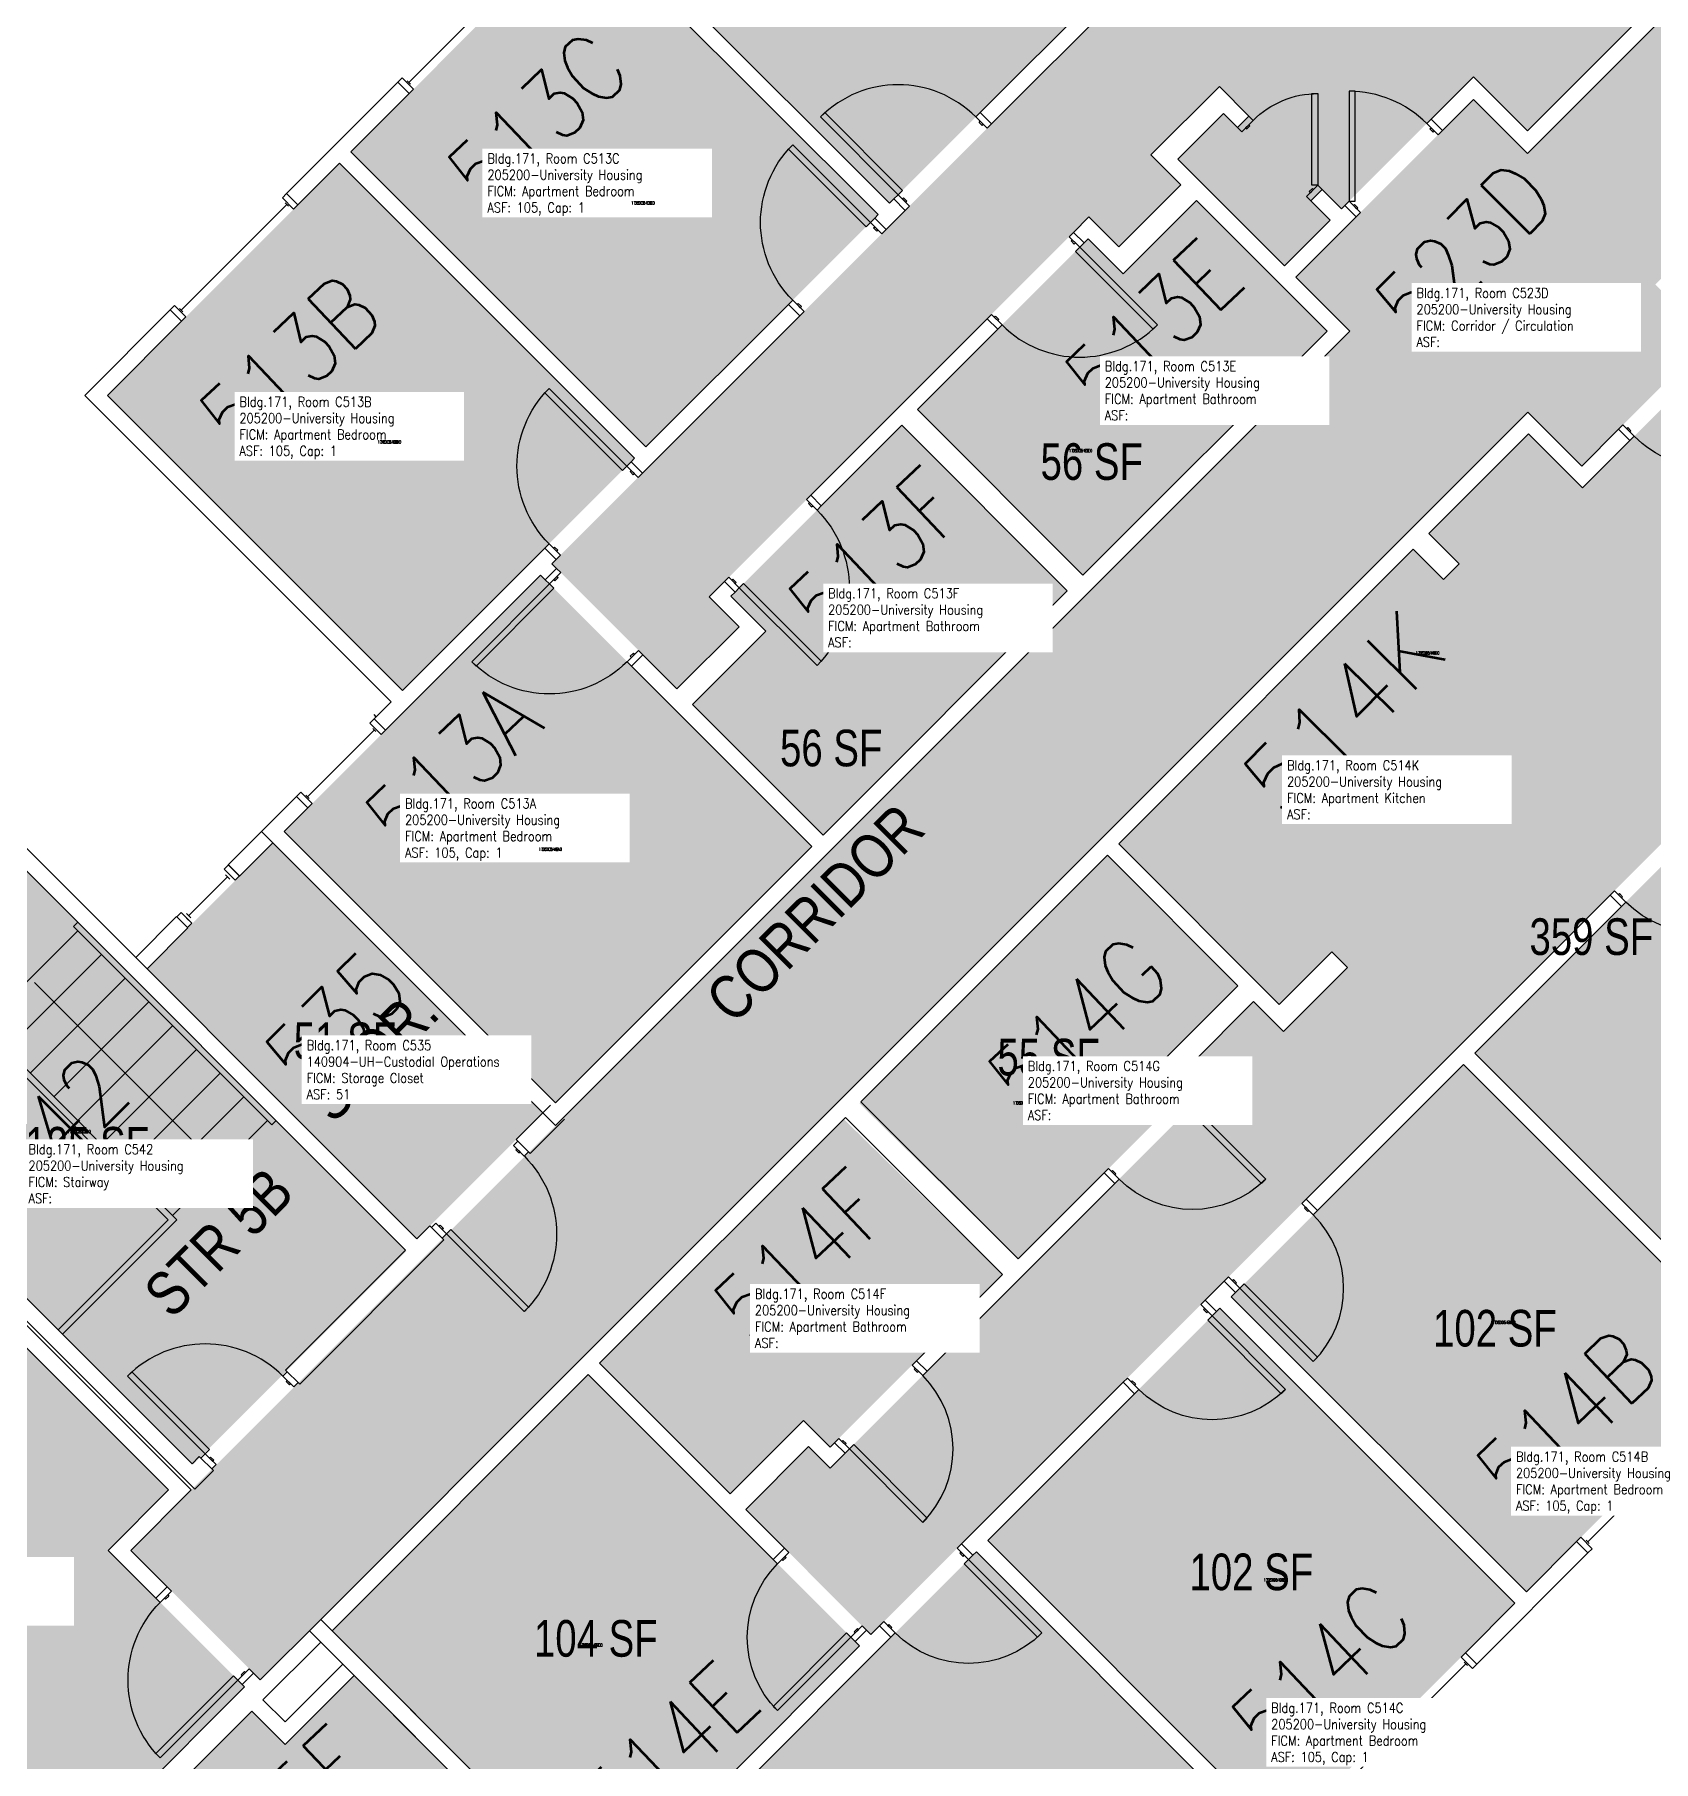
# Model space of a CAD drawing. Header units: inches. Extents: x 56 to 3925, y -1092 to 1470.
# Drawn here: x 1336 to 1866, y -789 to -224 of the extents above; entities that cross this region are included whole.
import ezdxf
from ezdxf.enums import TextEntityAlignment as Align

# ---------------------------------------------------------------- set-up
doc = ezdxf.new("R2010")
doc.units = ezdxf.units.IN
doc.header["$LTSCALE"] = 48
doc.header["$MEASUREMENT"] = 0
for name, color, linetype in [('A-DOR', 2, 'Continuous'), ('A-FLOR', 3, 'Continuous'), ('A-GLAZ', 1, 'Continuous'), ('A-IDEN-RNUM', 7, 'Continuous'), ('A-IDEN-SNUM', 4, 'Continuous'), ('A-IDEN-VNUM', 4, 'Continuous'), ('A-MISC', 1, 'Continuous'), ('A-WALL', 5, 'Continuous'), ('AREA-TEXT', 3, 'Continuous'), ('Rooms-Category-Color', 7, 'Continuous'), ('Rooms-College-Color', 7, 'Continuous'), ('Rooms-Department-Color', 7, 'Continuous'), ('Rooms-Division-Color', 7, 'Continuous'), ('Rooms-Information', 7, 'Continuous')]:
    doc.layers.add(name, color=color, linetype=linetype)
doc.styles.add('AREA', font='arial.ttf', dxfattribs={"width": 0.75, "height": 12})
doc.styles.add('ROOMSNUMBER', font='txt.shx', dxfattribs={"height": 0.03})
doc.styles.add('ROOMVNUMBER', font='simplex.shx', dxfattribs={"width": 0.85})
doc.styles.get("Standard").update_dxf_attribs({"font": 'ARIALN.TTF'})

msp = doc.modelspace()

# ---------------------------------------------------------------- hatches: boundary and pattern name
h = msp.add_hatch()
h.set_pattern_fill('ANSI31', color=256, angle=45, style=0)
h.set_pattern_definition([(90, (1004.20025, -162.50944), (-0.125, -3e-14), [])])
h.paths.add_polyline_path([(1651.5, -341.04), (1693.03, -299.51), (1699.54, -306.02), (1658.01, -347.55)], flags=9)
at = {"layer": 'Rooms-Category-Color', "true_color": 0xadadad}
for points in [[(1409.69, -762.66), (1367.26, -720.23), (1766.71, -320.78), (1749.04, -303.1), (1807.25, -244.89), (1824.93, -262.57), (1955.06, -132.44), (1937.38, -114.76), (1995.59, -56.55), (2013.27, -74.22), (2229.76, 142.26), (2233.73, 138.29), (2257.6, 162.16), (2253.63, 166.14), (2269.81, 182.32), (2271.13, 180.99), (2279.44, 189.3), (2331.77, 136.98), (2333.18, 135.56), (2324.87, 127.25), (2322.22, 129.91), (2282.61, 90.3), (2272.63, 100.28), (2012.39, -159.96), (2030.07, -177.64), (1971.85, -235.85), (1954.18, -218.17), (1866.86, -305.49), (1884.53, -323.17), (1842.73, -364.98), (1825.05, -347.3)], [(1387.62, -692.15), (1457.63, -622.15), (1318.33, -482.85), (1248.32, -552.85)]]:
    msp.add_hatch(color=253, dxfattribs=at).paths.add_polyline_path(points)
at = {"layer": 'Rooms-Category-Color', "true_color": 0x728ef3}
for points in [[(1792.42, -103.64), (1732.92, -163.13), (1807.25, -237.47), (1764.03, -280.69), (1757.7, -274.36), (1753.99, -278.07), (1760.32, -284.4), (1745.33, -299.39), (1710.41, -264.48), (1725.4, -249.49), (1729.95, -254.03), (1733.66, -250.32), (1723.99, -240.65), (1701.58, -263.07), (1711.39, -272.88), (1691.06, -293.21), (1681.25, -283.4), (1556.77, -407.87), (1566.58, -417.68), (1546.25, -438.01), (1505.24, -397), (1699.7, -202.54), (1614.14, -116.98), (1709.95, -21.17)], [(1519.2, -182.21), (1595.57, -105.84), (1692.27, -202.54), (1615.9, -278.91)], [(1824.93, -255.15), (1732.92, -163.13), (1782.52, -113.54), (1792.86, -123.88), (1802.76, -113.98), (1884.43, -195.65)], [(1439.39, -262.03), (1515.49, -185.92), (1612.19, -282.62), (1536.09, -358.72)], [(1435.68, -265.74), (1359.57, -341.84), (1456.27, -438.54), (1532.37, -362.43)], [(1679.29, -400.78), (1759.29, -320.78), (1716.51, -278), (1692.47, -302.04), (1680.98, -290.55), (1625.02, -346.51)], [(1609.8, -747.81), (1884.07, -473.54), (1969.63, -559.1), (2065.45, -463.29), (1948.69, -346.53), (1928.29, -366.92), (1916.53, -355.17), (1919.98, -351.72), (1928.29, -360.03), (1945.24, -343.08), (1890.97, -288.81), (1874.02, -305.76), (1893.11, -324.85), (1889.66, -328.3), (1888.25, -326.88), (1843, -372.14), (1825.32, -354.46), (1792.65, -387.13), (1802.55, -397.03), (1797.42, -402.15), (1840.11, -444.84), (1760.82, -524.12), (1765.95, -529.25), (1745, -550.2), (1735.2, -540.39), (1714.6, -560.99), (1721.67, -568.06), (1596.46, -693.27), (1589.39, -686.2), (1568.79, -706.8)], [(1563.93, -407.6), (1619.89, -351.64), (1674.16, -405.91), (1594.16, -485.91), (1551.38, -443.13), (1575.42, -419.09)], [(1787.52, -392.25), (1691, -488.77), (1743.59, -541.36), (1840.11, -444.84)], [(1506.48, -573.59), (1417.56, -484.68), (1501.53, -400.71), (1590.44, -489.63)], [(1904.4, -654.03), (1980.77, -577.66), (1884.07, -480.96), (1807.7, -557.33)], [(1461.04, -618.14), (1502.32, -576.86), (1413.84, -488.39), (1372.57, -529.67)], [(1606.01, -573.76), (1687.29, -492.48), (1730.07, -535.26), (1706.02, -559.31), (1714.78, -568.06), (1658.07, -624.76)], [(1824.59, -733.84), (1900.69, -657.74), (1803.99, -561.04), (1727.89, -637.15)], [(1596.46, -686.38), (1652.95, -629.89), (1600.89, -578.89), (1520.88, -658.89), (1563.66, -701.67), (1587.7, -677.63)], [(1379.64, -700.43), (1322.1, -642.89), (1240.7, -724.3), (1298.24, -781.84)], [(1820.87, -737.55), (1744.77, -813.66), (1648.07, -716.96), (1724.18, -640.86)], [(1433.2, -746.57), (1522.12, -835.49), (1606.09, -751.52), (1517.17, -662.6)], [(1096.53, -885.08), (1182.26, -970.8), (1298.84, -854.22), (1365.94, -921.32), (1396.7, -890.56), (1337.84, -831.7), (1404.57, -764.96), (1359.84, -720.23), (1298.24, -781.84), (1257.14, -740.74), (1252.01, -745.87), (1176.79, -670.65), (1146.03, -701.41), (1213.12, -768.49)], [(1741.06, -817.37), (1664.96, -893.47), (1568.26, -796.77), (1644.36, -720.67)], [(1400.41, -886.84), (1367.62, -854.05), (1369.03, -852.64), (1348.09, -831.69), (1406.87, -772.91), (1417.8, -783.85), (1440.43, -761.22), (1483.23, -804.02)]]:
    msp.add_hatch(color=171, dxfattribs=at).paths.add_polyline_path(points)
at = {"layer": 'Rooms-College-Color', "true_color": 0xadadad}
for points in [[(1409.69, -762.66), (1367.26, -720.23), (1766.71, -320.78), (1749.04, -303.1), (1807.25, -244.89), (1824.93, -262.57), (1955.06, -132.44), (1937.38, -114.76), (1995.59, -56.55), (2013.27, -74.22), (2229.76, 142.26), (2233.73, 138.29), (2257.6, 162.16), (2253.63, 166.14), (2269.81, 182.32), (2271.13, 180.99), (2279.44, 189.3), (2331.77, 136.98), (2333.18, 135.56), (2324.87, 127.25), (2322.22, 129.91), (2282.61, 90.3), (2272.63, 100.28), (2012.39, -159.96), (2030.07, -177.64), (1971.85, -235.85), (1954.18, -218.17), (1866.86, -305.49), (1884.53, -323.17), (1842.73, -364.98), (1825.05, -347.3)], [(1792.42, -103.64), (1732.92, -163.13), (1807.25, -237.47), (1764.03, -280.69), (1757.7, -274.36), (1753.99, -278.07), (1760.32, -284.4), (1745.33, -299.39), (1710.41, -264.48), (1725.4, -249.49), (1729.95, -254.03), (1733.66, -250.32), (1723.99, -240.65), (1701.58, -263.07), (1711.39, -272.88), (1691.06, -293.21), (1681.25, -283.4), (1556.77, -407.87), (1566.58, -417.68), (1546.25, -438.01), (1505.24, -397), (1699.7, -202.54), (1614.14, -116.98), (1709.95, -21.17)], [(1519.2, -182.21), (1595.57, -105.84), (1692.27, -202.54), (1615.9, -278.91)], [(1824.93, -255.15), (1732.92, -163.13), (1782.52, -113.54), (1792.86, -123.88), (1802.76, -113.98), (1884.43, -195.65)], [(1439.39, -262.03), (1515.49, -185.92), (1612.19, -282.62), (1536.09, -358.72)], [(1435.68, -265.74), (1359.57, -341.84), (1456.27, -438.54), (1532.37, -362.43)], [(1679.29, -400.78), (1759.29, -320.78), (1716.51, -278), (1692.47, -302.04), (1680.98, -290.55), (1625.02, -346.51)], [(1609.8, -747.81), (1884.07, -473.54), (1969.63, -559.1), (2065.45, -463.29), (1948.69, -346.53), (1928.29, -366.92), (1916.53, -355.17), (1919.98, -351.72), (1928.29, -360.03), (1945.24, -343.08), (1890.97, -288.81), (1874.02, -305.76), (1893.11, -324.85), (1889.66, -328.3), (1888.25, -326.88), (1843, -372.14), (1825.32, -354.46), (1792.65, -387.13), (1802.55, -397.03), (1797.42, -402.15), (1840.11, -444.84), (1760.82, -524.12), (1765.95, -529.25), (1745, -550.2), (1735.2, -540.39), (1714.6, -560.99), (1721.67, -568.06), (1596.46, -693.27), (1589.39, -686.2), (1568.79, -706.8)], [(1563.93, -407.6), (1619.89, -351.64), (1674.16, -405.91), (1594.16, -485.91), (1551.38, -443.13), (1575.42, -419.09)], [(1787.52, -392.25), (1691, -488.77), (1743.59, -541.36), (1840.11, -444.84)], [(1506.48, -573.59), (1417.56, -484.68), (1501.53, -400.71), (1590.44, -489.63)], [(1387.62, -692.15), (1457.63, -622.15), (1318.33, -482.85), (1248.32, -552.85)], [(1904.4, -654.03), (1980.77, -577.66), (1884.07, -480.96), (1807.7, -557.33)], [(1461.04, -618.14), (1502.32, -576.86), (1413.84, -488.39), (1372.57, -529.67)], [(1606.01, -573.76), (1687.29, -492.48), (1730.07, -535.26), (1706.02, -559.31), (1714.78, -568.06), (1658.07, -624.76)], [(1824.59, -733.84), (1900.69, -657.74), (1803.99, -561.04), (1727.89, -637.15)], [(1596.46, -686.38), (1652.95, -629.89), (1600.89, -578.89), (1520.88, -658.89), (1563.66, -701.67), (1587.7, -677.63)], [(1379.64, -700.43), (1322.1, -642.89), (1240.7, -724.3), (1298.24, -781.84)], [(1820.87, -737.55), (1744.77, -813.66), (1648.07, -716.96), (1724.18, -640.86)], [(1433.2, -746.57), (1522.12, -835.49), (1606.09, -751.52), (1517.17, -662.6)], [(1096.53, -885.08), (1182.26, -970.8), (1298.84, -854.22), (1365.94, -921.32), (1396.7, -890.56), (1337.84, -831.7), (1404.57, -764.96), (1359.84, -720.23), (1298.24, -781.84), (1257.14, -740.74), (1252.01, -745.87), (1176.79, -670.65), (1146.03, -701.41), (1213.12, -768.49)], [(1741.06, -817.37), (1664.96, -893.47), (1568.26, -796.77), (1644.36, -720.67)], [(1400.41, -886.84), (1367.62, -854.05), (1369.03, -852.64), (1348.09, -831.69), (1406.87, -772.91), (1417.8, -783.85), (1440.43, -761.22), (1483.23, -804.02)]]:
    msp.add_hatch(color=253, dxfattribs=at).paths.add_polyline_path(points)
at = {"layer": 'Rooms-Department-Color', "true_color": 0xacacac}
for points in [[(1409.69, -762.66), (1367.26, -720.23), (1766.71, -320.78), (1749.04, -303.1), (1807.25, -244.89), (1824.93, -262.57), (1955.06, -132.44), (1937.38, -114.76), (1995.59, -56.55), (2013.27, -74.22), (2229.76, 142.26), (2233.73, 138.29), (2257.6, 162.16), (2253.63, 166.14), (2269.81, 182.32), (2271.13, 180.99), (2279.44, 189.3), (2331.77, 136.98), (2333.18, 135.56), (2324.87, 127.25), (2322.22, 129.91), (2282.61, 90.3), (2272.63, 100.28), (2012.39, -159.96), (2030.07, -177.64), (1971.85, -235.85), (1954.18, -218.17), (1866.86, -305.49), (1884.53, -323.17), (1842.73, -364.98), (1825.05, -347.3)], [(1387.62, -692.15), (1457.63, -622.15), (1318.33, -482.85), (1248.32, -552.85)]]:
    msp.add_hatch(color=253, dxfattribs=at).paths.add_polyline_path(points)
at = {"layer": 'Rooms-Department-Color', "true_color": 0x604aed}
for points in [[(1792.42, -103.64), (1732.92, -163.13), (1807.25, -237.47), (1764.03, -280.69), (1757.7, -274.36), (1753.99, -278.07), (1760.32, -284.4), (1745.33, -299.39), (1710.41, -264.48), (1725.4, -249.49), (1729.95, -254.03), (1733.66, -250.32), (1723.99, -240.65), (1701.58, -263.07), (1711.39, -272.88), (1691.06, -293.21), (1681.25, -283.4), (1556.77, -407.87), (1566.58, -417.68), (1546.25, -438.01), (1505.24, -397), (1699.7, -202.54), (1614.14, -116.98), (1709.95, -21.17)], [(1519.2, -182.21), (1595.57, -105.84), (1692.27, -202.54), (1615.9, -278.91)], [(1824.93, -255.15), (1732.92, -163.13), (1782.52, -113.54), (1792.86, -123.88), (1802.76, -113.98), (1884.43, -195.65)], [(1439.39, -262.03), (1515.49, -185.92), (1612.19, -282.62), (1536.09, -358.72)], [(1435.68, -265.74), (1359.57, -341.84), (1456.27, -438.54), (1532.37, -362.43)], [(1679.29, -400.78), (1759.29, -320.78), (1716.51, -278), (1692.47, -302.04), (1680.98, -290.55), (1625.02, -346.51)], [(1609.8, -747.81), (1884.07, -473.54), (1969.63, -559.1), (2065.45, -463.29), (1948.69, -346.53), (1928.29, -366.92), (1916.53, -355.17), (1919.98, -351.72), (1928.29, -360.03), (1945.24, -343.08), (1890.97, -288.81), (1874.02, -305.76), (1893.11, -324.85), (1889.66, -328.3), (1888.25, -326.88), (1843, -372.14), (1825.32, -354.46), (1792.65, -387.13), (1802.55, -397.03), (1797.42, -402.15), (1840.11, -444.84), (1760.82, -524.12), (1765.95, -529.25), (1745, -550.2), (1735.2, -540.39), (1714.6, -560.99), (1721.67, -568.06), (1596.46, -693.27), (1589.39, -686.2), (1568.79, -706.8)], [(1563.93, -407.6), (1619.89, -351.64), (1674.16, -405.91), (1594.16, -485.91), (1551.38, -443.13), (1575.42, -419.09)], [(1787.52, -392.25), (1691, -488.77), (1743.59, -541.36), (1840.11, -444.84)], [(1506.48, -573.59), (1417.56, -484.68), (1501.53, -400.71), (1590.44, -489.63)], [(1904.4, -654.03), (1980.77, -577.66), (1884.07, -480.96), (1807.7, -557.33)], [(1461.04, -618.14), (1502.32, -576.86), (1413.84, -488.39), (1372.57, -529.67)], [(1606.01, -573.76), (1687.29, -492.48), (1730.07, -535.26), (1706.02, -559.31), (1714.78, -568.06), (1658.07, -624.76)], [(1824.59, -733.84), (1900.69, -657.74), (1803.99, -561.04), (1727.89, -637.15)], [(1596.46, -686.38), (1652.95, -629.89), (1600.89, -578.89), (1520.88, -658.89), (1563.66, -701.67), (1587.7, -677.63)], [(1379.64, -700.43), (1322.1, -642.89), (1240.7, -724.3), (1298.24, -781.84)], [(1820.87, -737.55), (1744.77, -813.66), (1648.07, -716.96), (1724.18, -640.86)], [(1433.2, -746.57), (1522.12, -835.49), (1606.09, -751.52), (1517.17, -662.6)], [(1096.53, -885.08), (1182.26, -970.8), (1298.84, -854.22), (1365.94, -921.32), (1396.7, -890.56), (1337.84, -831.7), (1404.57, -764.96), (1359.84, -720.23), (1298.24, -781.84), (1257.14, -740.74), (1252.01, -745.87), (1176.79, -670.65), (1146.03, -701.41), (1213.12, -768.49)], [(1741.06, -817.37), (1664.96, -893.47), (1568.26, -796.77), (1644.36, -720.67)], [(1400.41, -886.84), (1367.62, -854.05), (1369.03, -852.64), (1348.09, -831.69), (1406.87, -772.91), (1417.8, -783.85), (1440.43, -761.22), (1483.23, -804.02)]]:
    msp.add_hatch(color=173, dxfattribs=at).paths.add_polyline_path(points)
at = {"layer": 'Rooms-Division-Color', "true_color": 0xadadad}
for points in [[(1409.69, -762.66), (1367.26, -720.23), (1766.71, -320.78), (1749.04, -303.1), (1807.25, -244.89), (1824.93, -262.57), (1955.06, -132.44), (1937.38, -114.76), (1995.59, -56.55), (2013.27, -74.22), (2229.76, 142.26), (2233.73, 138.29), (2257.6, 162.16), (2253.63, 166.14), (2269.81, 182.32), (2271.13, 180.99), (2279.44, 189.3), (2331.77, 136.98), (2333.18, 135.56), (2324.87, 127.25), (2322.22, 129.91), (2282.61, 90.3), (2272.63, 100.28), (2012.39, -159.96), (2030.07, -177.64), (1971.85, -235.85), (1954.18, -218.17), (1866.86, -305.49), (1884.53, -323.17), (1842.73, -364.98), (1825.05, -347.3)], [(1387.62, -692.15), (1457.63, -622.15), (1318.33, -482.85), (1248.32, -552.85)]]:
    msp.add_hatch(color=253, dxfattribs=at).paths.add_polyline_path(points)
at = {"layer": 'Rooms-Division-Color', "true_color": 0x604aed}
for points in [[(1792.42, -103.64), (1732.92, -163.13), (1807.25, -237.47), (1764.03, -280.69), (1757.7, -274.36), (1753.99, -278.07), (1760.32, -284.4), (1745.33, -299.39), (1710.41, -264.48), (1725.4, -249.49), (1729.95, -254.03), (1733.66, -250.32), (1723.99, -240.65), (1701.58, -263.07), (1711.39, -272.88), (1691.06, -293.21), (1681.25, -283.4), (1556.77, -407.87), (1566.58, -417.68), (1546.25, -438.01), (1505.24, -397), (1699.7, -202.54), (1614.14, -116.98), (1709.95, -21.17)], [(1519.2, -182.21), (1595.57, -105.84), (1692.27, -202.54), (1615.9, -278.91)], [(1824.93, -255.15), (1732.92, -163.13), (1782.52, -113.54), (1792.86, -123.88), (1802.76, -113.98), (1884.43, -195.65)], [(1439.39, -262.03), (1515.49, -185.92), (1612.19, -282.62), (1536.09, -358.72)], [(1435.68, -265.74), (1359.57, -341.84), (1456.27, -438.54), (1532.37, -362.43)], [(1679.29, -400.78), (1759.29, -320.78), (1716.51, -278), (1692.47, -302.04), (1680.98, -290.55), (1625.02, -346.51)], [(1609.8, -747.81), (1884.07, -473.54), (1969.63, -559.1), (2065.45, -463.29), (1948.69, -346.53), (1928.29, -366.92), (1916.53, -355.17), (1919.98, -351.72), (1928.29, -360.03), (1945.24, -343.08), (1890.97, -288.81), (1874.02, -305.76), (1893.11, -324.85), (1889.66, -328.3), (1888.25, -326.88), (1843, -372.14), (1825.32, -354.46), (1792.65, -387.13), (1802.55, -397.03), (1797.42, -402.15), (1840.11, -444.84), (1760.82, -524.12), (1765.95, -529.25), (1745, -550.2), (1735.2, -540.39), (1714.6, -560.99), (1721.67, -568.06), (1596.46, -693.27), (1589.39, -686.2), (1568.79, -706.8)], [(1563.93, -407.6), (1619.89, -351.64), (1674.16, -405.91), (1594.16, -485.91), (1551.38, -443.13), (1575.42, -419.09)], [(1787.52, -392.25), (1691, -488.77), (1743.59, -541.36), (1840.11, -444.84)], [(1506.48, -573.59), (1417.56, -484.68), (1501.53, -400.71), (1590.44, -489.63)], [(1904.4, -654.03), (1980.77, -577.66), (1884.07, -480.96), (1807.7, -557.33)], [(1461.04, -618.14), (1502.32, -576.86), (1413.84, -488.39), (1372.57, -529.67)], [(1606.01, -573.76), (1687.29, -492.48), (1730.07, -535.26), (1706.02, -559.31), (1714.78, -568.06), (1658.07, -624.76)], [(1824.59, -733.84), (1900.69, -657.74), (1803.99, -561.04), (1727.89, -637.15)], [(1596.46, -686.38), (1652.95, -629.89), (1600.89, -578.89), (1520.88, -658.89), (1563.66, -701.67), (1587.7, -677.63)], [(1379.64, -700.43), (1322.1, -642.89), (1240.7, -724.3), (1298.24, -781.84)], [(1820.87, -737.55), (1744.77, -813.66), (1648.07, -716.96), (1724.18, -640.86)], [(1433.2, -746.57), (1522.12, -835.49), (1606.09, -751.52), (1517.17, -662.6)], [(1096.53, -885.08), (1182.26, -970.8), (1298.84, -854.22), (1365.94, -921.32), (1396.7, -890.56), (1337.84, -831.7), (1404.57, -764.96), (1359.84, -720.23), (1298.24, -781.84), (1257.14, -740.74), (1252.01, -745.87), (1176.79, -670.65), (1146.03, -701.41), (1213.12, -768.49)], [(1741.06, -817.37), (1664.96, -893.47), (1568.26, -796.77), (1644.36, -720.67)], [(1400.41, -886.84), (1367.62, -854.05), (1369.03, -852.64), (1348.09, -831.69), (1406.87, -772.91), (1417.8, -783.85), (1440.43, -761.22), (1483.23, -804.02)]]:
    msp.add_hatch(color=173, dxfattribs=at).paths.add_polyline_path(points)

# ---------------------------------------------------------------- linework, layer by layer
at = {"layer": 'A-DOR'}
for points in [[(1756.28, -272.95), (1754.28, -272.95), (1754.28, -242.95), (1756.28, -242.95)], [(1766.49, -278.22), (1768.49, -278.22), (1768.49, -242.22), (1766.49, -242.22)], [(1618.73, -276.08), (1620.14, -274.66), (1594.69, -249.21), (1593.27, -250.62)], [(1647.9, -254.34), (1649.31, -252.92), (1645.6, -249.21), (1644.18, -250.62)], [(1646.66, -253.1), (1646.31, -253.45), (1645.25, -252.39), (1645.6, -252.04)], [(1731.36, -255.44), (1729.94, -254.03), (1733.66, -250.32), (1735.07, -251.73)], [(1732.6, -254.21), (1732.95, -254.56), (1734.01, -253.5), (1733.66, -253.15)], [(1795.66, -256.48), (1797.07, -255.06), (1793.36, -251.35), (1791.95, -252.77)], [(1794.42, -255.24), (1794.07, -255.59), (1793.01, -254.53), (1793.36, -254.18)], [(1609.63, -285.18), (1608.21, -286.6), (1582.76, -261.14), (1584.17, -259.73)], [(1622.44, -279.79), (1621.03, -281.21), (1617.31, -277.49), (1618.73, -276.08)], [(1621.2, -278.55), (1621.56, -278.2), (1620.5, -277.14), (1620.14, -277.49)], [(1752.57, -276.66), (1753.99, -278.07), (1757.7, -274.36), (1756.28, -272.95)], [(1753.81, -275.42), (1753.46, -275.07), (1754.52, -274.01), (1754.87, -274.36)], [(1770.2, -281.93), (1768.79, -283.35), (1765.08, -279.64), (1766.49, -278.22)], [(1768.97, -280.7), (1769.32, -280.34), (1768.26, -279.28), (1767.91, -279.64)], [(1613.34, -288.9), (1614.75, -287.48), (1611.04, -283.77), (1609.63, -285.18)], [(1612.1, -287.66), (1611.75, -288.01), (1610.69, -286.95), (1611.04, -286.6)], [(1674.78, -289.86), (1676.19, -288.44), (1679.64, -291.89), (1678.23, -293.3)], [(1675.75, -290.83), (1675.4, -291.18), (1676.46, -292.24), (1676.81, -291.89)], [(1678.23, -293.3), (1676.81, -294.72), (1702.27, -320.17), (1703.68, -318.76)], [(1587.88, -314.35), (1586.47, -315.77), (1582.76, -312.05), (1584.17, -310.64)], [(1586.64, -313.11), (1587, -312.76), (1585.94, -311.7), (1585.58, -312.05)], [(1649.32, -315.31), (1647.91, -316.73), (1651.36, -320.17), (1652.77, -318.76)], [(1650.3, -316.28), (1650.65, -315.93), (1651.71, -316.99), (1651.36, -317.34)], [(1529.81, -365), (1528.4, -366.41), (1502.94, -340.96), (1504.35, -339.54)], [(1856.23, -351.47), (1854.82, -352.89), (1858.53, -356.6), (1859.94, -355.18)], [(1857.47, -352.71), (1857.82, -352.35), (1858.88, -353.42), (1858.53, -353.77)], [(1533.52, -368.71), (1534.94, -367.3), (1531.22, -363.58), (1529.81, -365)], [(1532.29, -367.47), (1531.93, -367.83), (1530.87, -366.77), (1531.22, -366.41)], [(1588.69, -375.95), (1590.1, -374.53), (1593.55, -377.98), (1592.14, -379.39)], [(1589.66, -376.92), (1589.31, -377.27), (1590.37, -378.33), (1590.72, -377.98)], [(1508.07, -394.17), (1506.65, -395.58), (1502.94, -391.87), (1504.35, -390.45)], [(1506.83, -392.93), (1507.18, -392.57), (1506.12, -391.51), (1505.77, -391.87)], [(1508.15, -399.91), (1506.74, -398.5), (1503.03, -402.21), (1504.44, -403.62)], [(1506.92, -401.15), (1507.27, -401.5), (1506.21, -402.56), (1505.86, -402.21)], [(1563.23, -401.4), (1561.82, -402.82), (1565.27, -406.26), (1566.68, -404.85)], [(1504.44, -403.62), (1505.86, -405.04), (1480.4, -430.49), (1478.99, -429.08)], [(1564.21, -402.37), (1564.56, -402.02), (1565.62, -403.08), (1565.27, -403.44)], [(1566.68, -404.85), (1568.09, -403.44), (1593.55, -428.89), (1592.14, -430.31)], [(1533.61, -425.37), (1535.02, -426.78), (1531.31, -430.49), (1529.9, -429.08)], [(1532.37, -426.6), (1532.02, -426.25), (1530.96, -427.31), (1531.31, -427.66)], [(1853.49, -504.12), (1852.07, -505.54), (1855.79, -509.25), (1857.2, -507.83)], [(1854.73, -505.36), (1855.08, -505), (1856.14, -506.07), (1855.79, -506.42)], [(1711.74, -571.1), (1713.15, -569.68), (1716.6, -573.13), (1715.18, -574.54)], [(1712.71, -572.07), (1712.36, -572.42), (1713.42, -573.48), (1713.77, -573.13)], [(1715.18, -574.54), (1713.77, -575.96), (1737.81, -600), (1739.23, -598.59)], [(1492.69, -587.56), (1494.1, -586.15), (1497.64, -589.68), (1496.22, -591.09)], [(1493.75, -588.62), (1493.39, -588.97), (1494.45, -590.03), (1494.81, -589.68)], [(1687.7, -595.14), (1686.28, -596.55), (1689.73, -600), (1691.14, -598.59)], [(1688.67, -596.11), (1689.02, -595.76), (1690.08, -596.82), (1689.73, -597.17)], [(1751.05, -606.56), (1752.46, -605.15), (1756.17, -608.86), (1754.76, -610.28)], [(1752.28, -607.8), (1751.93, -608.15), (1752.99, -609.21), (1753.34, -608.86)], [(1467.23, -613.02), (1465.82, -614.43), (1469.35, -617.97), (1470.77, -616.55)], [(1468.29, -614.08), (1468.65, -613.72), (1469.71, -614.78), (1469.35, -615.14)], [(1470.77, -616.55), (1472.18, -615.14), (1497.64, -640.59), (1496.22, -642.01)], [(1727, -630.6), (1725.59, -632.02), (1729.3, -635.73), (1730.72, -634.32)], [(1728.24, -631.84), (1728.6, -631.49), (1729.66, -632.55), (1729.3, -632.9)], [(1730.72, -634.32), (1732.13, -632.9), (1756.17, -656.94), (1754.76, -658.36)], [(1717.9, -639.71), (1719.32, -638.29), (1723.03, -642.01), (1721.61, -643.42)], [(1719.14, -640.95), (1718.78, -641.3), (1719.85, -642.36), (1720.2, -642.01)], [(1721.61, -643.42), (1720.2, -644.84), (1744.24, -668.88), (1745.65, -667.46)], [(1391.66, -688.59), (1393.07, -687.17), (1367.62, -661.72), (1366.2, -663.13)], [(1420.65, -666.67), (1422.06, -665.25), (1418.53, -661.72), (1417.12, -663.13)], [(1623.33, -659.51), (1624.74, -658.09), (1628.19, -661.54), (1626.77, -662.95)], [(1624.3, -660.48), (1623.94, -660.83), (1625, -661.89), (1625.36, -661.54)], [(1419.59, -665.61), (1419.24, -665.96), (1418.18, -664.9), (1418.53, -664.55)], [(1693.86, -663.75), (1692.45, -665.16), (1696.16, -668.88), (1697.57, -667.46)], [(1695.1, -664.99), (1695.45, -664.63), (1696.51, -665.69), (1696.16, -666.05)], [(1599.28, -683.55), (1597.87, -684.96), (1601.32, -688.41), (1602.73, -687)], [(1600.26, -684.52), (1600.61, -684.17), (1601.67, -685.23), (1601.32, -685.58)], [(1395.19, -692.12), (1393.78, -693.54), (1390.25, -690), (1391.66, -688.59)], [(1394.13, -691.06), (1394.49, -690.71), (1393.43, -689.65), (1393.07, -690)], [(1602.73, -687), (1604.15, -685.58), (1628.19, -709.62), (1626.77, -711.04)], [(1638.09, -719.52), (1639.5, -718.11), (1643.21, -721.82), (1641.8, -723.24)], [(1582.93, -720.94), (1581.52, -719.52), (1577.81, -723.24), (1579.22, -724.65)], [(1581.69, -722.18), (1582.05, -722.53), (1580.99, -723.59), (1580.63, -723.24)], [(1639.32, -720.76), (1638.97, -721.11), (1640.03, -722.18), (1640.38, -721.82)], [(1641.8, -723.24), (1640.38, -724.65), (1664.43, -748.69), (1665.84, -747.28)], [(1380.61, -733.58), (1379.2, -732.16), (1375.48, -735.88), (1376.9, -737.29)], [(1379.37, -734.81), (1379.73, -735.17), (1378.67, -736.23), (1378.31, -735.88)], [(1606.97, -744.98), (1608.39, -746.39), (1604.68, -750.11), (1603.26, -748.69)], [(1605.74, -746.22), (1605.38, -745.86), (1604.32, -746.92), (1604.68, -747.28)], [(1614.04, -743.56), (1612.63, -744.98), (1616.34, -748.69), (1617.76, -747.28)], [(1615.28, -744.8), (1615.64, -744.45), (1616.7, -745.51), (1616.34, -745.86)], [(1603.26, -748.69), (1601.85, -747.28), (1577.81, -771.32), (1579.22, -772.73)], [(1402.35, -762.75), (1400.94, -761.33), (1375.48, -786.79), (1376.9, -788.2)], [(1406.07, -759.03), (1407.48, -760.45), (1403.77, -764.16), (1402.35, -762.75)], [(1404.83, -760.27), (1404.48, -759.92), (1403.42, -760.98), (1403.77, -761.33)]]:
    msp.add_lwpolyline(points, close=True, dxfattribs=at)
for centre, radius, start, end in [((1618.73, -276.08), 36, 45, 135), ((1766.49, -278.22), 36, 45, 90), ((1678.23, -293.3), 36, 225, 315), ((1730.72, -634.32), 34, 315, 45), ((1391.66, -688.59), 36, 45, 135), ((1602.73, -687), 34, 315, 45)]:
    msp.add_arc(centre, radius, start, end, dxfattribs=at)
at = {"layer": 'A-DOR', "extrusion": (0, 0, -1)}
for centre, radius, start, end in [((-1756.28, -272.95), 30, 45, 90), ((-1609.63, -285.18), 36, 315, 45), ((-1529.81, -365), 36, 315, 45), ((-1885.4, -329.73), 36, 270, 315), ((-1566.68, -404.85), 36, 135, 225), ((-1504.44, -403.62), 36, 225, 315), ((-1881.24, -483.79), 34, 225, 315), ((-1470.77, -616.55), 36, 135, 225), ((-1715.18, -574.54), 34, 225, 315), ((-1721.61, -643.42), 34, 225, 315), ((-1603.26, -748.69), 34, 315, 45), ((-1402.35, -762.75), 36, 315, 45), ((-1641.8, -723.24), 34, 225, 315)]:
    msp.add_arc(centre, radius, start, end, dxfattribs=at)
at = {"layer": 'A-FLOR'}
for p, q in [((1348.44, -515.79), (1349.85, -514.37)), ((1318.74, -548.32), (1349.85, -517.2)), ((1413.49, -580.84), (1348.44, -515.79)), ((1326.52, -556.09), (1357.63, -524.98)), ((1334.3, -563.87), (1365.41, -532.76)), ((1396.52, -594.98), (1335.71, -534.17)), ((1342.07, -571.65), (1373.19, -540.54)), ((1382.38, -611.95), (1317.32, -546.9)), ((1349.85, -579.43), (1380.96, -548.32)), ((1379.55, -611.95), (1317.32, -549.73)), ((1357.63, -587.21), (1388.74, -556.09)), ((1365.41, -594.98), (1396.52, -563.87)), ((1373.19, -602.76), (1404.3, -571.65)), ((1380.96, -610.54), (1412.08, -579.43)), ((1413.49, -580.84), (1414.91, -579.43)), ((1379.55, -611.95), (1343.49, -648.02)), ((1382.38, -611.95), (1344.9, -649.43))]:
    msp.add_line(p, q, dxfattribs=at)
msp.add_circle((1396.52, -594.98), 4, dxfattribs=at)
at = {"layer": 'A-GLAZ'}
for p, q in [((1493.04, -204.66), (1458.39, -239.31)), ((1458.92, -239.84), (1457.86, -238.78)), ((1418.42, -279.28), (1383.77, -313.93)), ((1418.95, -279.81), (1417.89, -278.75)), ((1384.31, -314.46), (1383.24, -313.4)), ((1447.7, -447.11), (1447, -446.4)), ((1447.08, -451.44), (1425.16, -473.36)), ((1447.61, -451.97), (1446.55, -450.91)), ((1425.69, -473.89), (1424.63, -472.83)), ((1399.3, -495.68), (1397.89, -497.1)), ((1397.89, -497.1), (1401.42, -500.63)), ((1402.84, -499.22), (1399.3, -495.68)), ((1386.22, -512.3), (1398.95, -499.57)), ((1398.24, -498.86), (1399.66, -500.28)), ((1400.36, -499.57), (1398.95, -498.16)), ((1401.42, -500.63), (1402.84, -499.22)), ((1382.33, -512.65), (1383.75, -511.24)), ((1385.87, -516.19), (1382.33, -512.65)), ((1383.75, -511.24), (1387.28, -514.77)), ((1384.81, -512.3), (1386.22, -513.71)), ((1385.51, -511.59), (1386.93, -513.01)), ((1387.28, -514.77), (1385.87, -516.19)), ((1879.34, -682.8), (1844.69, -717.45)), ((1844.16, -716.92), (1845.22, -717.98)), ((1804.74, -757.4), (1770.09, -792.05)), ((1804.21, -756.87), (1805.27, -757.93))]:
    msp.add_line(p, q, dxfattribs=at)
for points in [[(1456.18, -237.81), (1454.77, -239.22), (1458.48, -242.93), (1459.9, -241.52)], [(1416.92, -277.07), (1418.33, -275.66), (1422.05, -279.37), (1420.63, -280.78)], [(1381.56, -312.42), (1380.15, -313.84), (1383.86, -317.55), (1385.28, -316.14)], [(1445.58, -449.23), (1447, -447.81), (1450.71, -451.53), (1449.29, -452.94)], [(1422.95, -471.85), (1421.54, -473.27), (1425.25, -476.98), (1426.67, -475.57)], [(1846.2, -719.66), (1844.78, -721.07), (1841.07, -717.36), (1842.48, -715.94)], [(1806.95, -758.9), (1808.37, -757.49), (1804.65, -753.77), (1803.24, -755.19)]]:
    msp.add_lwpolyline(points, close=True, dxfattribs=at)
at = {"layer": 'A-WALL'}
for p, q in [((1515.49, -185.92), (1612.19, -282.62)), ((1615.9, -278.91), (1519.2, -182.21)), ((1824.93, -262.57), (1891.85, -195.65)), ((1884.42, -195.65), (1824.93, -255.14)), ((1692.27, -202.54), (1645.6, -249.21)), ((1649.31, -252.92), (1699.69, -202.54)), ((1807.25, -237.47), (1793.36, -251.35)), ((1824.93, -255.14), (1807.25, -237.47)), ((1454.77, -239.22), (1418.33, -275.66)), ((1439.39, -262.03), (1458.48, -242.93)), ((1458.48, -242.93), (1454.77, -239.22)), ((1723.99, -240.65), (1701.57, -263.06)), ((1733.66, -250.32), (1723.99, -240.65)), ((1797.07, -255.06), (1807.25, -244.89)), ((1807.25, -244.89), (1824.93, -262.57)), ((1645.6, -249.21), (1649.31, -252.92)), ((1710.41, -264.48), (1725.4, -249.49)), ((1725.4, -249.49), (1729.94, -254.03)), ((1729.94, -254.03), (1733.66, -250.32)), ((1793.36, -251.35), (1797.07, -255.06)), ((1422.05, -279.37), (1435.68, -265.74)), ((1435.68, -265.74), (1532.37, -362.43)), ((1536.09, -358.72), (1439.39, -262.03)), ((1701.57, -263.06), (1711.38, -272.87)), ((1745.32, -299.39), (1710.41, -264.48)), ((1418.33, -275.66), (1422.05, -279.37)), ((1711.38, -272.87), (1691.05, -293.2)), ((1757.7, -274.36), (1753.99, -278.07)), ((1764.03, -280.69), (1757.7, -274.36)), ((1612.19, -282.62), (1611.04, -283.77)), ((1614.75, -287.48), (1621.03, -281.21)), ((1617.31, -277.49), (1615.9, -278.91)), ((1621.03, -281.21), (1617.31, -277.49)), ((1692.47, -302.04), (1716.51, -278)), ((1716.51, -278), (1759.29, -320.78)), ((1753.99, -278.07), (1760.31, -284.4)), ((1765.08, -279.64), (1764.03, -280.69)), ((1768.79, -283.35), (1765.08, -279.64)), ((1611.04, -283.77), (1614.75, -287.48)), ((1681.24, -283.39), (1676.19, -288.44)), ((1676.19, -288.44), (1679.64, -291.89)), ((1691.05, -293.2), (1681.24, -283.39)), ((1760.31, -284.4), (1745.32, -299.39)), ((1749.04, -303.1), (1768.79, -283.35)), ((1679.64, -291.89), (1680.98, -290.55)), ((1680.98, -290.55), (1692.47, -302.04)), ((1766.71, -320.78), (1749.04, -303.1)), ((1380.15, -313.84), (1352.15, -341.84)), ((1383.86, -317.55), (1380.15, -313.84)), ((1534.94, -367.3), (1586.47, -315.77)), ((1582.76, -312.05), (1536.09, -358.72)), ((1586.47, -315.77), (1582.76, -312.05)), ((1647.91, -316.73), (1590.1, -374.53)), ((1651.36, -320.17), (1647.91, -316.73)), ((1359.57, -341.84), (1383.86, -317.55)), ((1597.43, -490.07), (1766.71, -320.78)), ((1625.02, -346.51), (1651.36, -320.17)), ((1759.29, -320.78), (1679.29, -400.78)), ((1352.15, -341.84), (1452.56, -442.25)), ((1456.27, -438.54), (1359.57, -341.84)), ((1516.73, -655.62), (1825.05, -347.3)), ((1679.29, -400.78), (1625.02, -346.51)), ((1825.05, -347.3), (1842.73, -364.98)), ((1593.55, -377.98), (1619.89, -351.64)), ((1619.89, -351.64), (1674.16, -405.91)), ((1825.31, -354.46), (1792.65, -387.13)), ((1842.99, -372.14), (1825.31, -354.46)), ((1842.73, -364.98), (1854.82, -352.89)), ((1854.82, -352.89), (1858.53, -356.6)), ((1858.53, -356.6), (1842.99, -372.14)), ((1532.37, -362.43), (1531.22, -363.58)), ((1531.22, -363.58), (1534.94, -367.3)), ((1590.1, -374.53), (1593.55, -377.98)), ((1792.65, -387.13), (1802.55, -397.02)), ((1502.94, -391.87), (1456.27, -438.54)), ((1506.65, -395.58), (1502.94, -391.87)), ((1505.24, -396.99), (1506.65, -395.58)), ((1787.52, -392.25), (1691, -488.77)), ((1797.42, -402.15), (1787.52, -392.25)), ((1456.71, -445.52), (1501.53, -400.71)), ((1501.53, -400.71), (1503.03, -402.21)), ((1503.03, -402.21), (1506.74, -398.5)), ((1506.74, -398.5), (1505.24, -396.99)), ((1802.55, -397.02), (1797.42, -402.15)), ((1561.82, -402.82), (1556.77, -407.87)), ((1565.27, -406.26), (1561.82, -402.82)), ((1563.93, -407.6), (1565.27, -406.26)), ((1674.16, -405.91), (1594.16, -485.91)), ((1556.77, -407.87), (1566.58, -417.68)), ((1575.42, -419.09), (1563.93, -407.6)), ((1566.58, -417.68), (1546.25, -438.01)), ((1551.38, -443.13), (1575.42, -419.09)), ((1535.02, -426.78), (1531.31, -430.49)), ((1536.88, -428.64), (1535.02, -426.78)), ((1546.25, -438.01), (1536.88, -428.64)), ((1531.31, -430.49), (1533.17, -432.35)), ((1533.17, -432.35), (1590.44, -489.63)), ((1452.56, -442.25), (1447, -447.81)), ((1450.71, -451.53), (1456.71, -445.52)), ((1594.16, -485.91), (1551.38, -443.13)), ((1447, -447.81), (1450.71, -451.53)), ((1461.04, -618.14), (1318.03, -475.13)), ((1421.54, -473.27), (1410.13, -484.68)), ((1425.25, -476.98), (1421.54, -473.27)), ((1417.56, -484.68), (1425.25, -476.98)), ((1318.03, -482.55), (1457.33, -621.85)), ((1410.13, -484.68), (1399.21, -495.59)), ((1413.84, -488.39), (1410.13, -484.68)), ((1410.13, -484.68), (1506.48, -581.02)), ((1506.48, -573.59), (1417.56, -484.68)), ((1402.93, -499.31), (1413.84, -488.39)), ((1590.44, -489.63), (1506.48, -573.59)), ((1506.48, -581.02), (1597.43, -490.07)), ((1691, -488.77), (1743.58, -541.35)), ((1399.21, -495.59), (1402.93, -499.31)), ((1687.29, -492.48), (1606.54, -573.23)), ((1730.07, -535.26), (1687.29, -492.48)), ((1191.99, -505.36), (1387.06, -700.43)), ((1752.46, -605.15), (1852.07, -505.54)), ((1852.07, -505.54), (1855.79, -509.25)), ((1382.24, -512.56), (1368.86, -525.95)), ((1385.96, -516.28), (1382.24, -512.56)), ((1855.79, -509.25), (1807.7, -557.33)), ((1372.57, -529.67), (1385.96, -516.28)), ((1368.86, -525.95), (1372.57, -529.67)), ((1743.58, -541.35), (1760.82, -524.12)), ((1760.82, -524.12), (1765.94, -529.24)), ((1765.94, -529.24), (1745, -550.19)), ((1706.02, -559.31), (1730.07, -535.26)), ((1735.19, -540.39), (1714.6, -560.99)), ((1745, -550.19), (1735.19, -540.39)), ((1240.6, -552.56), (1388.21, -700.17)), ((1387.33, -691.86), (1248.03, -552.56)), ((1714.78, -568.06), (1706.02, -559.31)), ((1807.7, -557.33), (1904.4, -654.03)), ((1714.6, -560.99), (1721.67, -568.06)), ((1803.99, -561.04), (1756.17, -608.86)), ((1900.69, -657.74), (1803.99, -561.04)), ((1713.15, -569.68), (1714.78, -568.06)), ((1716.6, -573.13), (1713.15, -569.68)), ((1721.67, -568.06), (1716.6, -573.13)), ((1504.8, -574.39), (1493.57, -585.61)), ((1606.54, -573.23), (1658.07, -624.76)), ((1498.17, -590.21), (1509.39, -578.99)), ((1601.42, -578.36), (1520.88, -658.89)), ((1652.95, -629.89), (1601.42, -578.36)), ((1493.57, -585.61), (1498.17, -590.21)), ((1658.07, -624.76), (1686.28, -596.55)), ((1686.28, -596.55), (1689.73, -600)), ((1689.73, -600), (1628.19, -661.54)), ((1756.17, -608.86), (1752.46, -605.15)), ((1465.29, -613.9), (1461.04, -618.14)), ((1469.88, -618.5), (1465.29, -613.9)), ((1457.33, -621.85), (1418, -661.19)), ((1469.88, -618.5), (1422.6, -665.78)), ((1624.74, -658.09), (1652.95, -629.89)), ((1719.32, -638.29), (1725.59, -632.02)), ((1725.59, -632.02), (1729.3, -635.73)), ((1723.03, -642.01), (1719.32, -638.29)), ((1729.3, -635.73), (1727.89, -637.15)), ((1727.89, -637.15), (1824.59, -733.84)), ((1379.64, -700.43), (1322.1, -642.89)), ((1724.18, -640.86), (1723.03, -642.01)), ((1820.87, -737.55), (1724.18, -640.86)), ((1425.78, -746.57), (1516.73, -655.62)), ((1418, -661.19), (1422.6, -665.78)), ((1520.88, -658.89), (1563.66, -701.67)), ((1628.19, -661.54), (1624.74, -658.09)), ((1517.17, -662.6), (1433.2, -746.57)), ((1577.81, -723.24), (1517.17, -662.6)), ((1639.5, -718.11), (1692.45, -665.16)), ((1692.45, -665.16), (1696.16, -668.88)), ((1696.16, -668.88), (1648.07, -716.96)), ((1563.66, -701.67), (1587.7, -677.63)), ((1587.7, -677.63), (1596.46, -686.38)), ((1389.71, -689.47), (1387.33, -691.86)), ((1394.31, -694.07), (1389.71, -689.47)), ((1589.38, -686.2), (1568.79, -706.8)), ((1596.46, -693.27), (1589.38, -686.2)), ((1596.46, -686.38), (1597.87, -684.96)), ((1601.32, -688.41), (1596.46, -693.27)), ((1597.87, -684.96), (1601.32, -688.41)), ((1388.21, -700.17), (1394.31, -694.07)), ((1359.84, -720.23), (1379.64, -700.43)), ((1387.06, -700.43), (1367.26, -720.23)), ((1568.79, -706.8), (1581.52, -719.52)), ((1643.21, -721.82), (1639.5, -718.11)), ((1648.07, -716.96), (1744.77, -813.66)), ((1824.59, -733.84), (1841.07, -717.36)), ((1841.07, -717.36), (1844.78, -721.07)), ((1375.48, -735.88), (1359.84, -720.23)), ((1367.26, -720.23), (1379.2, -732.16)), ((1581.52, -719.52), (1577.81, -723.24)), ((1644.36, -720.67), (1643.21, -721.82)), ((1741.06, -817.37), (1644.36, -720.67)), ((1844.78, -721.07), (1808.37, -757.49)), ((1379.2, -732.16), (1375.48, -735.88)), ((1804.65, -753.77), (1820.87, -737.55)), ((1409.69, -762.66), (1429.49, -742.86)), ((1522.12, -842.91), (1425.78, -746.57)), ((1429.49, -742.86), (1561.98, -875.35)), ((1433.2, -746.57), (1522.12, -835.49)), ((1604.68, -750.11), (1608.39, -746.39)), ((1608.39, -746.39), (1609.8, -747.81)), ((1609.8, -747.81), (1612.63, -744.98)), ((1612.63, -744.98), (1616.34, -748.69)), ((1429.49, -750.28), (1410.57, -769.2)), ((1436.72, -757.51), (1429.49, -750.28)), ((1561.28, -796.33), (1606.09, -751.52)), ((1616.34, -748.69), (1568.26, -796.77)), ((1606.09, -751.52), (1604.68, -750.11)), ((1417.8, -776.43), (1436.72, -757.51)), ((1808.37, -757.49), (1804.65, -753.77)), ((1403.77, -764.16), (1407.48, -760.45)), ((1407.48, -760.45), (1409.69, -762.66)), ((1440.43, -761.22), (1417.8, -783.85)), ((1483.23, -804.02), (1440.43, -761.22)), ((1337.84, -831.69), (1404.57, -764.96)), ((1404.57, -764.96), (1403.77, -764.16)), ((1410.57, -769.2), (1417.8, -776.43)), ((1406.87, -772.91), (1348.09, -831.69)), ((1417.8, -783.85), (1406.87, -772.91))]:
    msp.add_line(p, q, dxfattribs=at)

# ---------------------------------------------------------------- texts
at = {"layer": 'A-IDEN-RNUM', "style": 'ROOMSNUMBER', "width": 0.85}
for s, p in [('0513-C0', (1535.14, -279.29)), ('0523-D0', (1822.62, -318.45)), ('0513-B0', (1451.97, -357.62)), ('0513-E0', (1678.52, -360.43)), ('0513-F0', (1614.25, -411.03)), ('0514-K0', (1792.22, -426.73)), ('0513-A0', (1504.74, -491.03)), ('0535-00', (1443.18, -560.68)), ('0514-G0', (1660.21, -574.11)), ('0542-00', (1350.3, -583.56)), ('0514-B0', (1817.17, -646.05)), ('0514-C0', (1742.38, -730.4)), ('0514-E0', (1517.99, -751.75))]:
    msp.add_text(s, height=1, dxfattribs=at).set_placement(p, align=Align.CENTER)
msp.add_text('0514-F0', height=1, dxfattribs=at).set_placement((1594.49, -635.34), align=Align.MIDDLE_CENTER)
at = {"layer": 'A-IDEN-SNUM', "style": 'ROOMSNUMBER', "width": 0.85}
for s, p in [('1710C513C0', (1535.14, -279.29)), ('1710C523D0', (1822.62, -318.45)), ('1710C513B0', (1451.97, -357.62)), ('1710C513E0', (1678.52, -360.43)), ('1710C513F0', (1614.25, -411.03)), ('1710C514K0', (1792.22, -426.73)), ('1710C513A0', (1504.74, -491.03)), ('1710C53500', (1443.18, -560.68)), ('1710C514G0', (1660.21, -574.11)), ('1710C54200', (1350.3, -583.56)), ('1710C514B0', (1817.17, -646.05)), ('1710C514C0', (1742.38, -730.4)), ('1710C514E0', (1517.99, -751.75))]:
    msp.add_text(s, height=1, dxfattribs=at).set_placement(p, align=Align.CENTER)
msp.add_text('1710C514F0', height=1, dxfattribs=at).set_placement((1594.49, -635.34), align=Align.MIDDLE_CENTER)
at = {"layer": 'A-IDEN-VNUM', "style": 'ROOMVNUMBER', "width": 0.85}
for s, rotation, p in [('513C', 43.5406, (1484.12, -282.96)), ('523D', 45, (1788.59, -325.95)), ('513E', 43.5406, (1686.43, -349.95)), ('513B', 43.5406, (1402.86, -362.68)), ('513F', 43.5406, (1595.77, -424.37)), ('513A', 43.5406, (1457.12, -494.29)), ('535', 45, (1424.88, -572.41)), ('514G', 43.5406, (1661.21, -579.24)), ('542', 45, (1333.74, -606.5)), ('514B', 43.5406, (1821.18, -708.26)), ('514C', 43.5406, (1740.98, -790.57)), ('514E', 43.5406, (1527.97, -816)), ('515F', 43.5406, (1401.25, -836.7))]:
    msp.add_text(s, height=22.5, rotation=rotation, dxfattribs=at).set_placement(p)
at = {"layer": 'A-IDEN-VNUM', "style": 'ROOMVNUMBER'}
msp.add_text('514K', height=22.5, rotation=45.278, dxfattribs=at).set_placement((1764.55, -446.13), align=Align.MIDDLE)
at = {"layer": 'A-IDEN-VNUM', "style": 'ROOMVNUMBER', "width": 0.85}
msp.add_text('514F', height=22.5, rotation=43.5406, dxfattribs=at).set_placement((1586.81, -624.07), align=Align.MIDDLE_CENTER)
at = {"layer": 'A-MISC'}
for s, p in [('CORRIDOR', (1596.53, -516.54)), ('STOR.', (1451.34, -562.94)), ('STR 5B', (1401.09, -624.37))]:
    msp.add_text(s, height=14.4, rotation=45, dxfattribs=at).set_placement(p, align=Align.CENTER)
at = {"layer": 'AREA-TEXT', "style": 'AREA', "width": 0.75}
for s, p in [('102 SF', (1525.79, -272.32)), ('102 SF', (1445.97, -352.14)), ('56 SF', (1682.16, -363.51)), ('56 SF', (1596.79, -457.36)), ('70 SF', (1765.55, -466.81)), ('104 SF', (1504, -487.15)), ('359 SF', (1845.89, -519.15)), ('51 SF', (1437.44, -553.27)), ('55 SF', (1668.04, -558.62)), ('135 SF', (1352.98, -587.5)), ('55 SF', (1586.92, -640.28)), ('102 SF', (1814.29, -647.44)), ('102 SF', (1734.47, -727.26)), ('104 SF', (1519.65, -749.05))]:
    msp.add_text(s, height=12, dxfattribs=at).set_placement(p, align=Align.MIDDLE_CENTER)

# ---------------------------------------------------------------- next in the draw order: texts
at = {"layer": 'Rooms-Information', "char_height": 3.2143, "width": 72, "attachment_point": 7, "style": 'ROOMVNUMBER', "bg_fill": 3, "box_fill_scale": 1.5, "bg_fill_color": 256, "bg_fill_true_color": 13158600, "bg_fill_transparency": 0}
for s, insert in [('Bldg.171, Room C513C^M^J205200-University Housing^M^JFICM: Apartment Bedroom^M^JASF: 105, Cap: 1', (1484.12, -282.96)), ('Bldg.171, Room C523D^M^J205200-University Housing^M^JFICM: Corridor / Circulation^M^JASF: ', (1788.59, -325.95)), ('Bldg.171, Room C513E^M^J205200-University Housing^M^JFICM: Apartment Bathroom^M^JASF: ', (1686.43, -349.95)), ('Bldg.171, Room C513B^M^J205200-University Housing^M^JFICM: Apartment Bedroom^M^JASF: 105, Cap: 1', (1402.86, -362.68)), ('Bldg.171, Room C513F^M^J205200-University Housing^M^JFICM: Apartment Bathroom^M^JASF: ', (1595.77, -424.37)), ('Bldg.171, Room C514K^M^J205200-University Housing^M^JFICM: Apartment Kitchen^M^JASF: ', (1746.16, -480.69)), ('Bldg.171, Room C513A^M^J205200-University Housing^M^JFICM: Apartment Bedroom^M^JASF: 105, Cap: 1', (1457.12, -494.29)), ('Bldg.171, Room C535^M^J140904-UH-Custodial Operations^M^JFICM: Storage Closet^M^JASF: 51', (1424.88, -572.41)), ('Bldg.171, Room C514G^M^J205200-University Housing^M^JFICM: Apartment Bathroom^M^JASF: ', (1661.21, -579.24)), ('Bldg.171, Room C542^M^J205200-University Housing^M^JFICM: Stairway^M^JASF: ', (1333.74, -606.5)), ('Bldg.171, Room C514F^M^J205200-University Housing^M^JFICM: Apartment Bathroom^M^JASF: ', (1571.79, -653.87)), ('Bldg.171, Room C514B^M^J205200-University Housing^M^JFICM: Apartment Bedroom^M^JASF: 105, Cap: 1', (1821.18, -708.26)), ('Bldg.171, Room C515K^M^J205200-University Housing^M^JFICM: Apartment Kitchen^M^JASF: ', (1275.03, -743.33)), ('Bldg.171, Room C514C^M^J205200-University Housing^M^JFICM: Apartment Bedroom^M^JASF: 105, Cap: 1', (1740.98, -790.57))]:
    msp.add_mtext(s, dxfattribs=dict(at, insert=insert))

doc.saveas('drawing.dxf')
